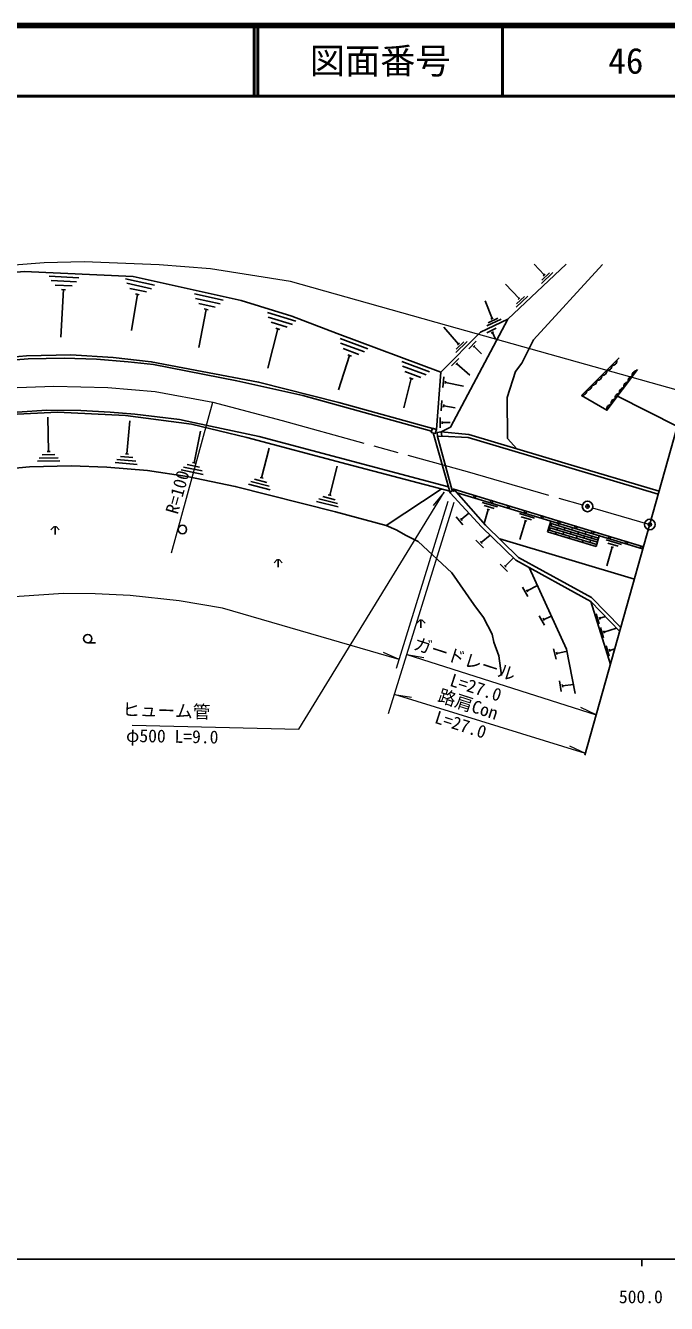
# Model space of a CAD drawing. Units: millimetres at full size, sheet at 1:1000; details may follow other scales. Extents: x 40000 to 680000, y 20000 to 380000.
# Drawn here: x 476278 to 567258, y 198715 to 380000 of the extents above; entities that cross this region are included whole.
import ezdxf
from ezdxf.enums import TextEntityAlignment as Align

# ---------------------------------------------------------------- set-up
doc = ezdxf.new("R2010")
doc.units = ezdxf.units.MM
doc.header["$LTSCALE"] = 1000
doc.header["$PDMODE"] = 32
doc.header["$PDSIZE"] = 500
doc.linetypes.add('CHAIN', pattern=[18.5, 12, -1.5, 3.5, -1.5])
for name, color, linetype, lineweight in [('M-BGD', 7, 'Continuous', 25), ('M-BMK', 2, 'CHAIN', 13), ('M-BMK-OTRS', 5, 'Continuous', 25), ('M-BMK-SRVR', 3, 'Continuous', 25), ('M-STR-HTXT', 7, 'Continuous', 13), ('M-TTL', 2, 'Continuous', 140), ('M-TTL-BAND', 7, 'Continuous', 25), ('M-TTL-LINE', 7, 'Continuous', 50)]:
    doc.layers.add(name, color=color, linetype=linetype, lineweight=lineweight)
doc.layers.add('M-TTL-TXT', color=7, linetype='Continuous')
doc.styles.add('ＭＳ ゴシック', font='')
doc.styles.get('ＭＳ ゴシック').set_extended_font_data('MS Gothic')

msp = doc.modelspace()

# ---------------------------------------------------------------- linework, layer by layer
at = {"layer": 'M-BGD'}
for p, q in [((549907, 344619), (548478, 346150)), ((549497, 343411), (551138, 344950)), ((549565, 343887), (550660, 344913)), ((549780, 344499), (550035, 344738)), ((483845, 344231), (479649, 344433)), ((483516, 343646), (479920, 343819)), ((482888, 343076), (480491, 343191)), ((494585, 343182), (490483, 344082)), ((494164, 342660), (490647, 343432)), ((493449, 342203), (491105, 342717)), ((546335, 341269), (544430, 343300)), ((481660, 342534), (481268, 335782)), ((481940, 342521), (481381, 342548)), ((492148, 341874), (491300, 336728)), ((492422, 341814), (491875, 341934)), ((504350, 341038), (500247, 341939)), ((503928, 340517), (500412, 341289)), ((542500, 338423), (541524, 340941)), ((545925, 340062), (547566, 341601)), ((545993, 340537), (547087, 341563)), ((546207, 341149), (546463, 341388)), ((503213, 340059), (500869, 340574)), ((501913, 339730), (500898, 334315)), ((502186, 339670), (501639, 339791)), ((514632, 338078), (510618, 339316)), ((514168, 337593), (510728, 338655)), ((513418, 337196), (511125, 337904)), ((537740, 334816), (535654, 337205)), ((541746, 337394), (543774, 338370)), ((541954, 337827), (543306, 338478)), ((542342, 338347), (542657, 338499)), ((512094, 336977), (510677, 331404)), ((512362, 336895), (511827, 337060)), ((524874, 334153), (520938, 335620)), ((543093, 337052), (541741, 336402)), ((542705, 336533), (542389, 336381)), ((542547, 336457), (542991, 335534)), ((524383, 333695), (521010, 334953)), ((523611, 333343), (521362, 334181)), ((537369, 333596), (538960, 335186)), ((537422, 334073), (538483, 335134)), ((537617, 334692), (537864, 334939)), ((540258, 335221), (539196, 334161)), ((540063, 334603), (539815, 334355)), ((539939, 334479), (540999, 333418)), ((522277, 333200), (520704, 328300)), ((522540, 333102), (522015, 333298)), ((533636, 330885), (529701, 332353)), ((537799, 332765), (536738, 331705)), ((537604, 332147), (537357, 331899)), ((537480, 332023), (539336, 330416)), ((533145, 330428), (529772, 331686)), ((532374, 330075), (530125, 330914)), ((531302, 329835), (530777, 330030)), ((535634, 330149), (535524, 328653)), ((531040, 329932), (529991, 325789)), ((535891, 329553), (535865, 329204)), ((535878, 329379), (538432, 328834)), ((535389, 326816), (535278, 325320)), ((560308, 327425), (568811, 323128)), ((535645, 326221), (535620, 325872)), ((535633, 326046), (537271, 325782)), ((479546, 319571), (479447, 324446)), ((490674, 319232), (491082, 323924)), ((535120, 324410), (535155, 322911)), ((535433, 323842), (535441, 323492)), ((535437, 323667), (536547, 323693)), ((500203, 317970), (501122, 322471)), ((536554, 313732), (534159, 322212)), ((534767, 321697), (536860, 314023)), ((478656, 319102), (480455, 319139)), ((479336, 319566), (479756, 319575)), ((490465, 319250), (490883, 319214)), ((509785, 315852), (510847, 320039)), ((477999, 318189), (481149, 318253)), ((478215, 318643), (480915, 318698)), ((488988, 318024), (492126, 317751)), ((489251, 318453), (491941, 318219)), ((489738, 318862), (491531, 318706)), ((498700, 317358), (501345, 316818)), ((499231, 317709), (500995, 317349)), ((499997, 318012), (500409, 317928)), ((519460, 313399), (520494, 317477)), ((498390, 316962), (501476, 316332)), ((508802, 315637), (510547, 315194)), ((509581, 315903), (509989, 315800)), ((507926, 314930), (510980, 314156)), ((508255, 315311), (510872, 314648)), ((535297, 314252), (527486, 309088)), ((537570, 313693), (563865, 305745)), ((517602, 312477), (520655, 311703)), ((517930, 312858), (520547, 312194)), ((518477, 313184), (520222, 312741)), ((519257, 313450), (519664, 313347)), ((543257, 311703), (541104, 312354)), ((542794, 311467), (541359, 311901)), ((537418, 310307), (538373, 309150)), ((538015, 310054), (538238, 309785)), ((538127, 309919), (539224, 310826)), ((541972, 311340), (541375, 309364)), ((542140, 311289), (541805, 311390)), ((548545, 310105), (546391, 310756)), ((548082, 309869), (546646, 310303)), ((480326, 308946), (479888, 308457)), ((480465, 308990), (480465, 307815)), ((480604, 308946), (481042, 308457)), ((547260, 309742), (546456, 307084)), ((547427, 309691), (547092, 309792)), ((550375, 308184), (550829, 309685)), ((550466, 308484), (557362, 306400)), ((550557, 308784), (557453, 306700)), ((550648, 309085), (557544, 307000)), ((550752, 308725), (550661, 308425)), ((550738, 309385), (557634, 307301)), ((550934, 309326), (550843, 309026)), ((551800, 308736), (551709, 308436)), ((551982, 309337), (551891, 309037)), ((552848, 308747), (552757, 308447)), ((553896, 308758), (553805, 308458)), ((540208, 306977), (541276, 305925)), ((540828, 306788), (541077, 306542)), ((540952, 306665), (542240, 307688)), ((543591, 307171), (562718, 301465)), ((550375, 308184), (557271, 306099)), ((551619, 308136), (551528, 307835)), ((552667, 308147), (552576, 307846)), ((553533, 307557), (553442, 307257)), ((553715, 308158), (553624, 307857)), ((554581, 307568), (554490, 307268)), ((554763, 308169), (554672, 307868)), ((555448, 306978), (555357, 306678)), ((555629, 307579), (555538, 307279)), ((555811, 308180), (555720, 307879)), ((556496, 306989), (556405, 306689)), ((556677, 307590), (556586, 307290)), ((557271, 306099), (557725, 307601)), ((560853, 306385), (558699, 307036)), ((560390, 306149), (558954, 306583)), ((559568, 306021), (558782, 303354)), ((559736, 305971), (559401, 306072)), ((512009, 304275), (511571, 303785)), ((512148, 304319), (512148, 303144)), ((512287, 304275), (512726, 303785)), ((543633, 303605), (544702, 302553)), ((544253, 303415), (544503, 303170)), ((544378, 303293), (545546, 304480)), ((546841, 300307), (547594, 299010)), ((547389, 299960), (547565, 299658)), ((547477, 299809), (548936, 300566)), ((556536, 298295), (559309, 289347)), ((532273, 295706), (531835, 295216)), ((532412, 295750), (532412, 294575)), ((532551, 295706), (532989, 295216)), ((549192, 296258), (549945, 294961)), ((549740, 295911), (549915, 295609)), ((549828, 295760), (550938, 296221)), ((557279, 296537), (557723, 295104)), ((557736, 296077), (557840, 295742)), ((557788, 295910), (558596, 296160)), ((557882, 294593), (558326, 293160)), ((558339, 294133), (558442, 293798)), ((558390, 293965), (560179, 294520)), ((485103, 292423), (486226, 292423)), ((558689, 291989), (559133, 290557)), ((551223, 291571), (551622, 290125)), ((551665, 291097), (551758, 290759)), ((551712, 290928), (553148, 291254)), ((559145, 291529), (559249, 291195)), ((559197, 291362), (559941, 291592)), ((552086, 287024), (552325, 285543)), ((552474, 286504), (552530, 286158)), ((552502, 286331), (554054, 286521))]:
    msp.add_line(p, q, dxfattribs=at)
for points in [[(347747, 277925), (356447, 292071), (379897, 304651), (407248, 319566), (430246, 332428), (435489, 335233), (441956, 337881), (448464, 340174), (461261, 343684), (470151, 344584), (476080, 345122), (491548, 344377), (506870, 341014), (514059, 338795), (520532, 336323), (535207, 330851)], [(534607, 322711), (535207, 330851), (540879, 336517), (544724, 338367), (553022, 346148)], [(546025, 319965), (544708, 321395), (544641, 327239), (545828, 330915), (546709, 332118), (548397, 335416), (558187, 346115)], [(544724, 338367), (536579, 323038), (535286, 322368)], [(321071, 265205), (328526, 267193), (340316, 271616), (350570, 276758), (366481, 285459), (380547, 291898), (393802, 299544), (420048, 314050), (430704, 319728), (438426, 323885), (442232, 325679), (446734, 327538), (450811, 328876), (456150, 330202), (464087, 331767), (469837, 332571), (476417, 333156), (482712, 333266), (488708, 332908), (494126, 332299), (501360, 330909), (509359, 329430), (520728, 326517), (534416, 322764)], [(533920, 322474), (515621, 327506), (506249, 329617), (494461, 331902), (490855, 332311), (486355, 332660), (481784, 332812), (476665, 332730), (470777, 332252)], [(560555, 332843), (555204, 327540), (558803, 325438), (563171, 331202)], [(369495, 277946), (379888, 283775), (388390, 288252), (396561, 292610), (408886, 299408), (419562, 305203), (433512, 312343), (444789, 318253), (448860, 319804), (453521, 321404), (459242, 322704), (467089, 324130), (474141, 324834), (480804, 325168), (490479, 324660), (499854, 323449), (507692, 321553), (521957, 317764), (536710, 313880)], [(536320, 314559), (509446, 321702), (500328, 323664), (498140, 324107), (491801, 324875), (488279, 325144), (484122, 325410), (479291, 325458), (470829, 324884)], [(535286, 322368), (539211, 322005), (552838, 317926), (566230, 313951)], [(566104, 313505), (545322, 319703), (539125, 321576), (535363, 321773)], [(543858, 287775), (543464, 290567), (542775, 292503), (542539, 293643), (541298, 296046), (539900, 297879), (536780, 302340), (532018, 306798), (530308, 307652), (528902, 308480), (527486, 309088), (520272, 311017), (506049, 314623), (499222, 316017), (493579, 316862), (487797, 317365), (482756, 317526), (476831, 317406), (471307, 316882)], [(560784, 294590), (556598, 298850), (546277, 304551), (541567, 309145), (537090, 314240), (536554, 313732), (541004, 308888), (545858, 304178), (556536, 298295), (560632, 294050)], [(537090, 314240), (554941, 308812), (564011, 306063)], [(554303, 285221), (553092, 291546), (547754, 303133)]]:
    msp.add_lwpolyline(points, dxfattribs=at)
for points in [[(534029, 322870), (534607, 322711), (534449, 322132), (533870, 322291)], [(534691, 322292), (535286, 322368), (535363, 321773), (534767, 321697)]]:
    msp.add_lwpolyline(points, close=True, dxfattribs=at)
for centre, radius in [((537046, 314097), 150), ((540046, 313184), 150), ((542438, 312457), 150), ((544830, 311730), 150), ((547222, 311002), 150), ((549614, 310275), 150), ((498539, 308504), 600), ((552006, 309548), 150), ((554398, 308821), 150), ((556790, 308095), 150), ((559183, 307370), 150), ((561575, 306645), 150), ((563740, 305989), 150), ((485103, 293023), 600)]:
    msp.add_circle(centre, radius, dxfattribs=at)
for centre, start, end in [((558871, 331701), 261.53537, 7.94143), ((559581, 332405), 261.53537, 7.94143), ((557451, 330293), 261.53537, 7.94143), ((558161, 330997), 261.53537, 7.94143), ((562423, 329596), 89.6414, 196.04747), ((563027, 330393), 89.6414, 196.04747), ((555320, 328182), 261.53537, 7.94143), ((556030, 328886), 261.53537, 7.94143), ((556740, 329589), 261.53537, 7.94143), ((561215, 328002), 89.6414, 196.04747), ((561819, 328799), 89.6414, 196.04747), ((560007, 326408), 89.6414, 196.04747), ((560611, 327205), 89.6414, 196.04747), ((559403, 325611), 89.6414, 196.04747)]:
    msp.add_arc(centre, 624, start, end, dxfattribs=at)
at = {"layer": 'M-BMK'}
msp.add_lwpolyline([(438811, 319487), (445131, 322162), (451038, 324352), (457044, 326050), (464183, 327410), (466016, 327686), (473812, 328614), (480296, 328864), (487936, 328662), (494694, 328076), (502863, 326568), (512727, 323962), (538990, 316725), (564899, 309221)], dxfattribs=at)
at = {"layer": 'M-BMK-OTRS'}
msp.add_line((555689, 276476), (570408, 328808), dxfattribs=at)
at = {"layer": 'M-BMK-SRVR'}
for centre in [(556057, 311782), (564899, 309221)]:
    msp.add_circle(centre, 750, dxfattribs=at)
for p in [(556057, 311782), (564899, 309221)]:
    msp.add_point(p, dxfattribs=at)
at = {"layer": 'M-STR-HTXT'}
for p, q in [((497000, 305186), (502863, 326568)), ((535718, 313801), (534155, 311907)), ((527816, 282393), (537119, 312400)), ((528933, 288823), (536254, 312522)), ((529312, 290049), (527074, 291057)), ((530411, 290763), (532831, 290352)), ((530411, 290763), (557302, 282209)), ((528661, 285120), (531085, 284727)), ((555758, 276720), (528661, 285120)), ((557302, 282209), (555089, 283272)), ((555758, 276720), (553537, 277766))]:
    msp.add_line(p, q, dxfattribs=at)
for points in [[(570154, 327905), (537603, 337047), (513909, 343698), (502525, 345511), (495226, 346058), (484592, 346458), (478944, 346318), (466710, 345392), (457158, 343809), (450291, 342305), (444816, 340831), (435034, 337739), (429731, 335670), (424495, 333447), (418783, 330753), (407166, 324549), (394429, 317708), (372675, 306024), (363410, 301152), (360591, 299873), (354763, 297376), (350085, 295610), (345395, 294036)], [(491395, 280750), (515084, 280161), (535718, 313801)], [(529312, 290049), (504221, 297360), (498088, 298370), (491115, 299146), (486158, 299364), (481656, 299426), (475350, 298991), (469419, 298339), (463393, 297299), (457567, 295854), (452270, 294269), (445407, 291629), (440156, 288740), (430820, 283629), (419558, 277447), (397785, 265451), (378266, 255131)]]:
    msp.add_lwpolyline(points, dxfattribs=at)
at = {"layer": 'M-TTL'}
msp.add_line((680000, 380000), (40000, 380000), dxfattribs=at)
at = {"layer": 'M-TTL-BAND'}
for p, q in [((40000, 205000), (579000, 205000)), ((563781, 205000), (563781, 204000))]:
    msp.add_line(p, q, dxfattribs=at)
at = {"layer": 'M-TTL-LINE'}
for p, q in [((508747, 380000), (508747, 370000)), ((509247, 380000), (509247, 370000)), ((543997, 380000), (543997, 370000)), ((40000, 370000), (680000, 370000))]:
    msp.add_line(p, q, dxfattribs=at)

# ---------------------------------------------------------------- texts
at = {"layer": 'M-STR-HTXT', "style": 'ＭＳ ゴシック'}
for s, rotation, p in [('R=100', 74.197, (498403, 310419)), ('ガードレール', 342.204, (531046, 291034)), ('L=27.0', 342.154, (536196, 285844)), ('路肩Con', 342.031, (534501, 283664)), ('ヒューム管', 358.119, (489972, 281559)), ('L=27.0', 342.154, (534050, 280580)), ('φ500 L=9.0', 358.968, (490518, 277831))]:
    msp.add_text(s, height=1833, rotation=rotation, dxfattribs=at).set_placement(p, align=Align.BOTTOM_LEFT)
at = {"layer": 'M-TTL-BAND', "style": 'ＭＳ ゴシック'}
msp.add_text('500.0', height=1833, dxfattribs=at).set_placement((563625, 198195), align=Align.BOTTOM_CENTER)
at = {"layer": 'M-TTL-TXT', "style": 'ＭＳ ゴシック'}
for s, p in [('図面番号', (526622, 375000)), ('46', (561497, 375000))]:
    msp.add_text(s, height=3666, dxfattribs=at).set_placement(p, align=Align.MIDDLE_CENTER)

doc.saveas('drawing.dxf')
